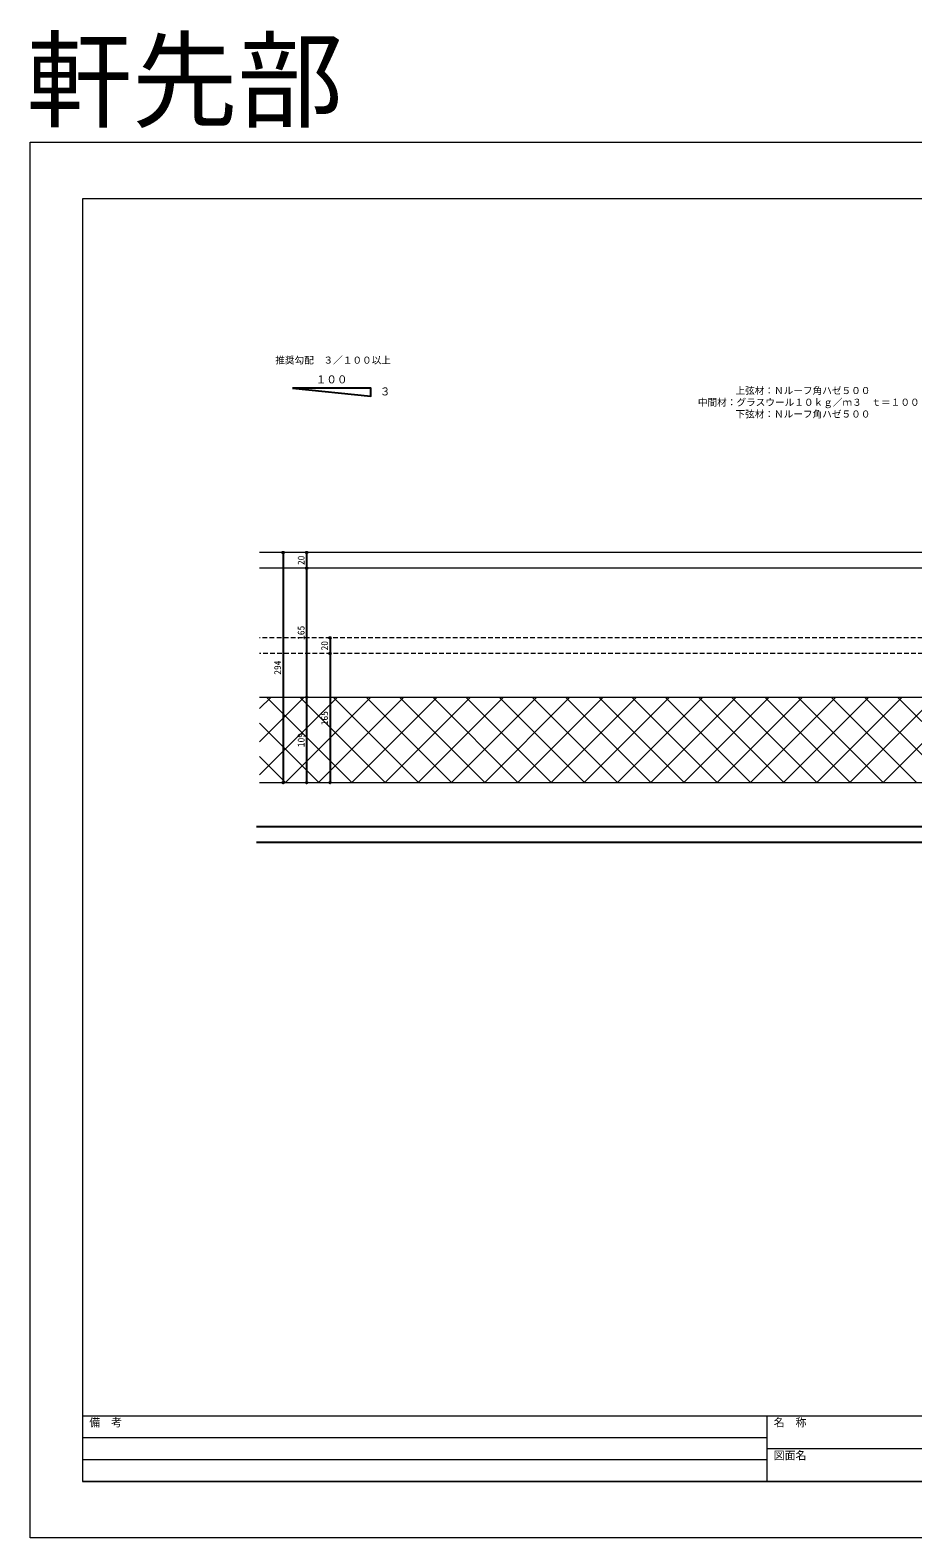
# Model space of a CAD drawing. Units: millimetres at full size, sheet at 1:3. Extents: x -1262 to 1258, y -891 to 1034.
# Drawn here: x -1262 to -134, y -891 to 1034 of the extents above; entities that cross this region are included whole.
import ezdxf
from ezdxf.enums import TextEntityAlignment as Align

# ---------------------------------------------------------------- set-up
doc = ezdxf.new("R2010")
doc.units = ezdxf.units.MM
doc.header["$LTSCALE"] = 3
doc.linetypes.add('DASHED2', pattern=[3, 2, -1])
for name, color, linetype, lineweight in [('0-0_補助1', 4, 'Continuous', 5), ('0-4_寸法線1', 5, 'Continuous', 25), ('0-6_名称1', 5, 'Continuous', 25), ('0-B_屋根1', 6, 'Continuous', 20), ('0-C_屋根2', 3, 'DASHED2', 9), ('2-1_裏貼1', 2, 'Continuous', 18), ('4-3_H鋼2', 12, 'Continuous', 25), ('5-B_枠2', 4, 'Continuous', 5)]:
    doc.layers.add(name, color=color, linetype=linetype, lineweight=lineweight)
doc.layers.add('D-C_補助線1', color=4, linetype='Continuous')
doc.styles.add('Arial', font='')
doc.styles.add('ＭＳ ゴシック', font='')
doc.styles.get('Arial').set_extended_font_data('Arial')
doc.styles.get('ＭＳ ゴシック').set_extended_font_data('MS Gothic')

msp = doc.modelspace()

# ---------------------------------------------------------------- linework, layer by layer
at = {"layer": '0-0_補助1'}
for p, q in [((-1194.647, 819), (-1194.647, -819)), ((1191.647, 819), (-1194.647, 819)), ((-1194.647, -735), (1191.647, -735)), ((-320.3, -735), (-320.3, -819)), ((-1194.647, -763), (-320.3, -763)), ((-320.3, -777), (651.647, -777)), ((-1194.647, -791), (-320.3, -791)), ((-1194.647, -819), (1191.647, -819)), ((1191.647, -819), (-1194.647, -819))]:
    msp.add_line(p, q, dxfattribs=at)
at = {"layer": '0-4_寸法線1'}
for p, q in [((-938.353, 367.211), (-938.353, 73.211)), ((-908.353, 367.206), (-908.353, 347.206)), ((-908.353, 347.206), (-908.353, 182.206)), ((-878.353, 258.211), (-878.353, 238.211)), ((-878.353, 238.211), (-878.353, 73.211)), ((-908.353, 182.206), (-908.353, 73.211))]:
    msp.add_line(p, q, dxfattribs=at)
msp.add_lwpolyline([(-926.344, 577.041), (-826.344, 567.041), (-826.344, 577.041)], close=True, dxfattribs=at)
for centre in [(-938.353, 367.211), (-908.353, 367.206), (-908.353, 347.206), (-908.353, 347.206), (-878.353, 258.211), (-878.353, 238.211), (-878.353, 238.211), (-908.353, 182.206), (-908.353, 182.206), (-938.353, 73.211), (-908.353, 73.211), (-878.353, 73.211)]:
    msp.add_circle(centre, 1.05, dxfattribs=at)
at = {"layer": '0-B_屋根1'}
for p, q in [((811.257, 367.211), (-968.353, 367.211)), ((811.257, 347.211), (-968.353, 347.211)), ((811.257, 182.211), (-968.353, 182.211))]:
    msp.add_line(p, q, dxfattribs=at)
at = {"layer": '0-C_屋根2'}
for p, q in [((634.446, 258.211), (-968.353, 258.211)), ((635.046, 238.211), (-968.353, 238.211))]:
    msp.add_line(p, q, dxfattribs=at)
at = {"layer": '0-C_屋根2', "linetype": 'Continuous'}
msp.add_line((634.446, 73.211), (-968.353, 73.211), dxfattribs=at)
at = {"layer": '2-1_裏貼1'}
for p, q in [((-968.353, 83.116), (-869.257, 182.211)), ((-968.353, 125.542), (-911.683, 182.211)), ((-968.353, 167.968), (-954.11, 182.211)), ((-849.978, 73.211), (-958.978, 182.211)), ((-935.831, 73.211), (-826.831, 182.211)), ((-807.551, 73.211), (-916.551, 182.211)), ((-893.404, 73.211), (-784.404, 182.211)), ((-765.125, 73.211), (-874.125, 182.211)), ((-850.978, 73.211), (-741.978, 182.211)), ((-722.699, 73.211), (-831.699, 182.211)), ((-808.551, 73.211), (-699.551, 182.211)), ((-680.272, 73.211), (-789.272, 182.211)), ((-766.125, 73.211), (-657.125, 182.211)), ((-637.846, 73.211), (-746.846, 182.211)), ((-723.699, 73.211), (-614.699, 182.211)), ((-595.419, 73.211), (-704.419, 182.211)), ((-681.272, 73.211), (-572.272, 182.211)), ((-552.993, 73.211), (-661.993, 182.211)), ((-638.846, 73.211), (-529.846, 182.211)), ((-510.567, 73.211), (-619.567, 182.211)), ((-596.419, 73.211), (-487.419, 182.211)), ((-468.14, 73.211), (-577.14, 182.211)), ((-553.993, 73.211), (-444.993, 182.211)), ((-425.714, 73.211), (-534.714, 182.211)), ((-511.567, 73.211), (-402.567, 182.211)), ((-383.287, 73.211), (-492.287, 182.211)), ((-469.14, 73.211), (-360.14, 182.211)), ((-340.861, 73.211), (-449.861, 182.211)), ((-426.714, 73.211), (-317.714, 182.211)), ((-298.434, 73.211), (-407.434, 182.211)), ((-384.287, 73.211), (-275.287, 182.211)), ((-256.008, 73.211), (-365.008, 182.211)), ((-341.861, 73.211), (-232.861, 182.211)), ((-213.582, 73.211), (-322.582, 182.211)), ((-299.434, 73.211), (-190.434, 182.211)), ((-171.155, 73.211), (-280.155, 182.211)), ((-257.008, 73.211), (-148.008, 182.211)), ((-128.729, 73.211), (-237.729, 182.211)), ((-214.582, 73.211), (-105.582, 182.211)), ((-86.302, 73.211), (-195.302, 182.211)), ((-172.155, 73.211), (-63.155, 182.211)), ((-43.876, 73.211), (-152.876, 182.211)), ((-892.404, 73.211), (-968.353, 149.16)), ((-934.831, 73.211), (-968.353, 106.733))]:
    msp.add_line(p, q, dxfattribs=at)
at = {"layer": '4-3_H鋼2'}
for p, q in [((127.857, 16.711), (-972.353, 16.711)), ((127.857, -3.289), (-972.353, -3.289))]:
    msp.add_line(p, q, dxfattribs=at)
at = {"layer": '5-B_枠2'}
msp.add_lwpolyline([(-1261.5, 891), (1258.5, 891), (1258.5, -891), (-1261.5, -891)], close=True, dxfattribs=at)

# ---------------------------------------------------------------- texts
at = {"layer": '0-0_補助1', "style": 'Arial'}
for s, p in [('備\u3000考', (-1185.974, -751.913)), ('名\u3000称', (-311.626, -751.913)), ('図面名', (-311.626, -793.913))]:
    msp.add_text(s, height=10.23, dxfattribs=at).set_placement(p, align=Align.BOTTOM_LEFT)
at = {"layer": '0-4_寸法線1', "style": 'ＭＳ ゴシック'}
for s, height, p in [('推奨勾配\u3000３／１００以上', 8.798, (-948.344, 605.741)), ('１００', 9.897, (-896.594, 580.241)), ('３', 9.897, (-814.723, 564.847))]:
    msp.add_text(s, height=height, dxfattribs=at).set_placement(p, align=Align.BOTTOM_LEFT)
for s, p in [('20', (-908.353, 351.206)), ('165', (-908.353, 255.706)), ('20', (-878.353, 242.211)), ('294', (-938.353, 211.211)), ('165', (-878.353, 146.711)), ('109', (-908.353, 118.708))]:
    msp.add_text(s, height=8.798, rotation=90, dxfattribs=at).set_placement(p, align=Align.BOTTOM_LEFT)
at = {"layer": '0-6_名称1', "style": 'ＭＳ ゴシック'}
for s, p in [('上弦材：Ｎルーフ角ハゼ５００\u3000\u3000\u3000\u3000\u3000', (-360.479, 566.899)), ('中間材：グラスウール１０ｋｇ／ｍ３\u3000ｔ＝１００', (-408.479, 551.899)), ('下弦材：Ｎルーフ角ハゼ５００\u3000\u3000\u3000\u3000\u3000', (-360.479, 536.899))]:
    msp.add_text(s, height=8.798, dxfattribs=at).set_placement(p, align=Align.BOTTOM_LEFT)
at = {"layer": 'D-C_補助線1', "style": 'ＭＳ ゴシック'}
msp.add_text('軒先部', height=98.97, dxfattribs=at).set_placement((-1266.54, 891), align=Align.BOTTOM_LEFT)

doc.saveas('drawing.dxf')
